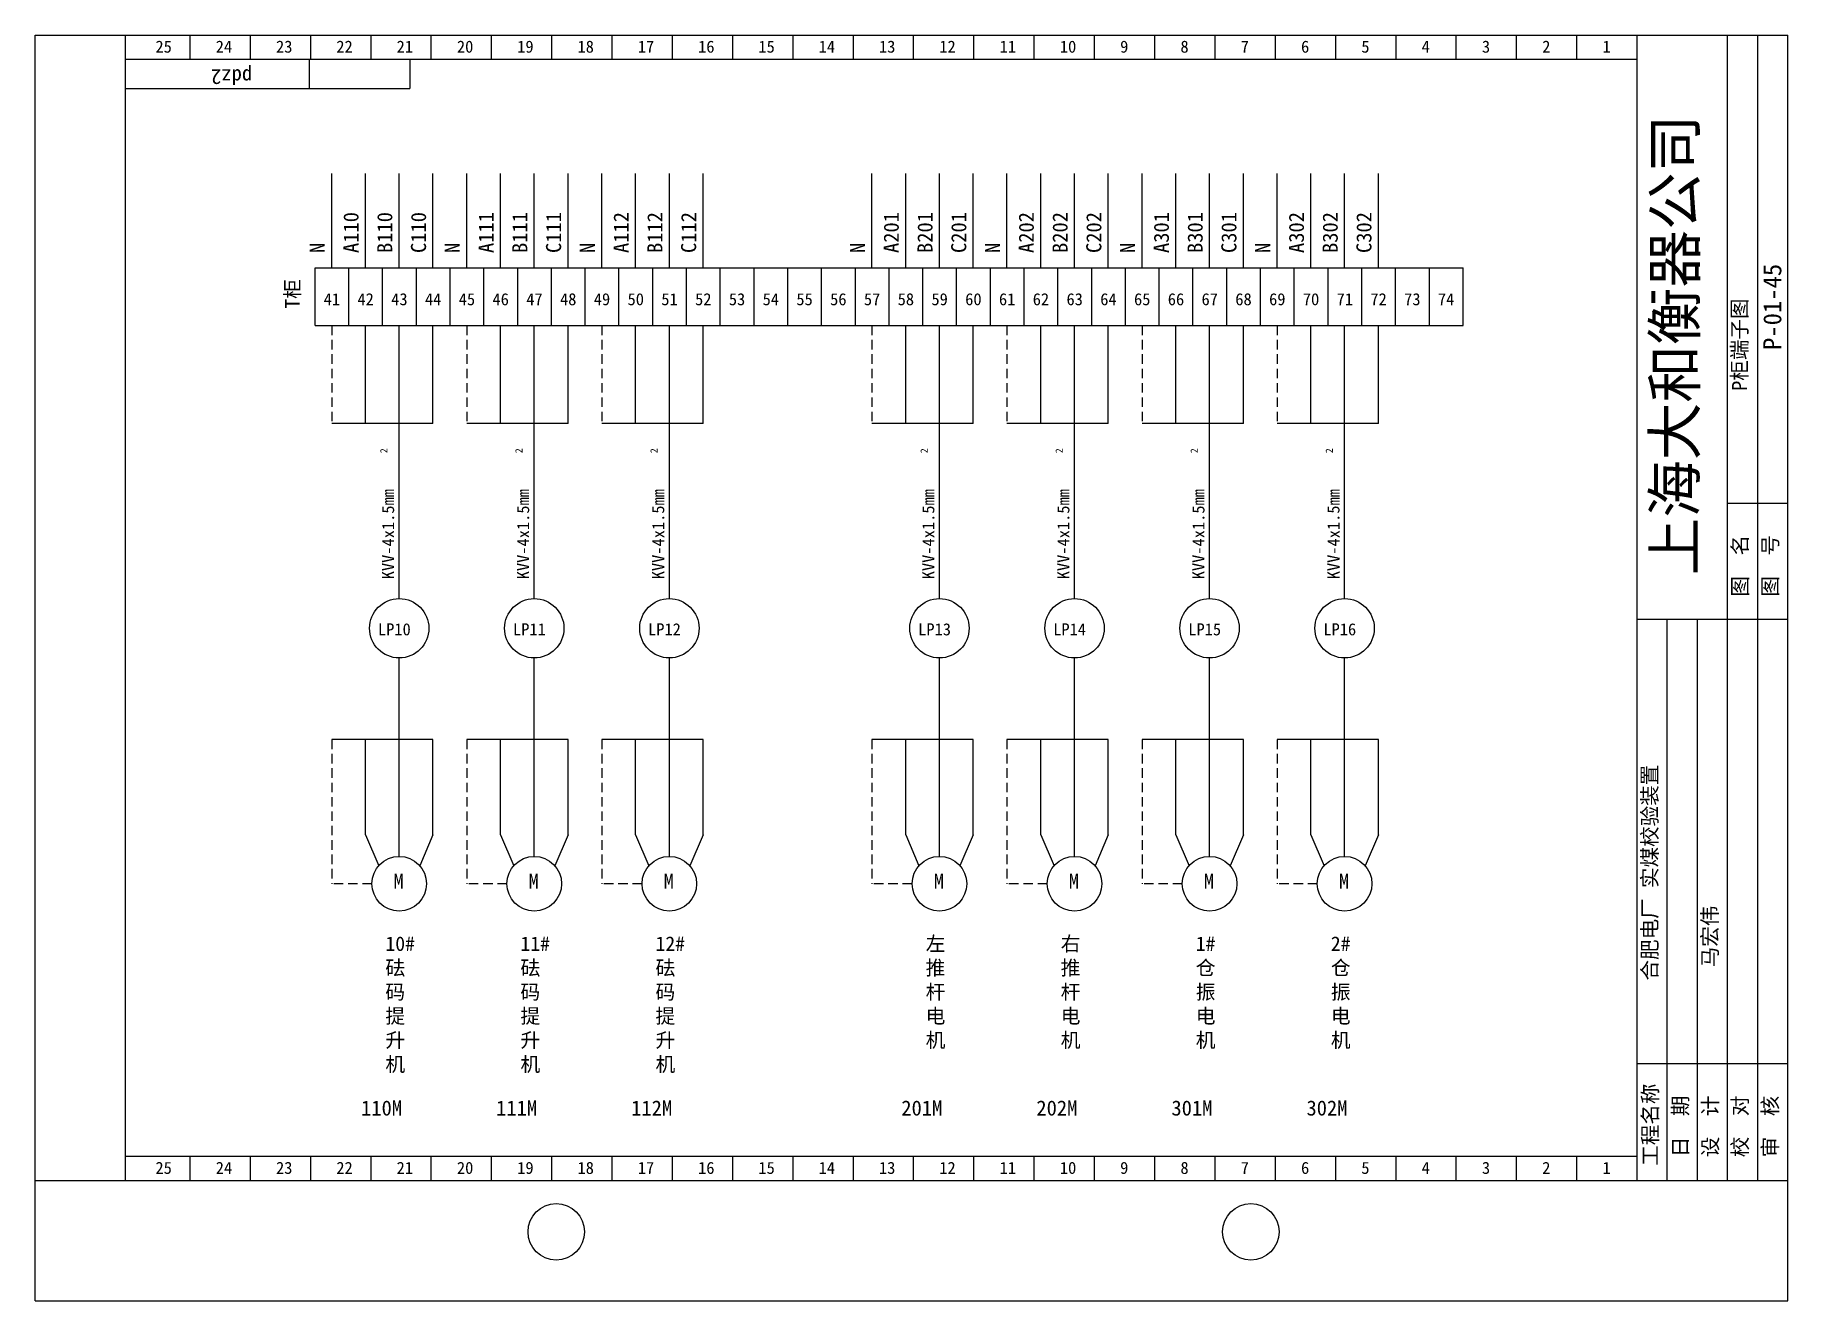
# Model space of a CAD drawing. Extents: x 435 to 726, y -17 to 193.
import ezdxf

# ---------------------------------------------------------------- set-up
doc = ezdxf.new("R2010")
doc.units = 0
doc.header["$LTSCALE"] = 0.5
doc.linetypes.add('DASHED2', pattern=[9.525, 6.35, -3.175])
doc.layers.get('0').update_dxf_attribs({"linetype": 'CONTINUOUS'})

# ---------------------------------------------------------------- blocks, each defined once
blk = doc.blocks.new('A$C1AB2001F')
at = {"insert": (0.75, 4), "char_height": 2.5, "width": 44.7874, "attachment_point": 1}
blk.add_mtext('\\f宋体|b0|i0|c134|p2;合肥电厂 实煤校验装置', dxfattribs=at)
blk = doc.blocks.new('A$C66194C3C')
at = {"ltscale": 0.5, "rotation": 90}
blk.add_blockref('A$C1AB2001F', (4.21, -0.69), dxfattribs=at)
blk = doc.blocks.new('A$C4F945FFC')
at = {"char_height": 2.5, "width": 20.5327, "attachment_point": 1, "rotation": 90}
for s, insert in [('\\f宋体|b0|i0|c134|p2;P柜端子图', (5.14, 95.67)), ('\\f宋体|b0|i0|c134|p2;马宏伟', (0.21, 0.06))]:
    blk.add_mtext(s, dxfattribs=dict(at, insert=insert))

msp = doc.modelspace()

# ---------------------------------------------------------------- linework, layer by layer
for p, q in [((434.94, -16.51), (434.94, 193.49)), ((434.94, 193.49), (725.66, 193.49)), ((449.94, 3.49), (449.94, 193.49)), ((449.94, 193.49), (700.66, 193.49)), ((460.66, 189.49), (460.66, 193.49)), ((470.66, 189.49), (470.66, 193.49)), ((480.66, 189.49), (480.66, 193.49)), ((490.66, 189.49), (490.66, 193.49)), ((500.66, 189.49), (500.66, 193.49)), ((510.66, 189.49), (510.66, 193.49)), ((520.66, 189.49), (520.66, 193.49)), ((530.66, 189.49), (530.66, 193.49)), ((540.66, 189.49), (540.66, 193.49)), ((550.66, 189.49), (550.66, 193.49)), ((560.66, 189.49), (560.66, 193.49)), ((570.66, 189.49), (570.66, 193.49)), ((580.66, 189.49), (580.66, 193.49)), ((590.66, 189.49), (590.66, 193.49)), ((600.66, 189.49), (600.66, 193.49)), ((610.66, 189.49), (610.66, 193.49)), ((620.66, 189.49), (620.66, 193.49)), ((630.66, 189.49), (630.66, 193.49)), ((640.66, 189.49), (640.66, 193.49)), ((650.66, 189.49), (650.66, 193.49)), ((660.66, 189.49), (660.66, 193.49)), ((670.66, 189.49), (670.66, 193.49)), ((680.66, 189.49), (680.66, 193.49)), ((690.66, 189.49), (690.66, 193.49)), ((700.66, 3.49), (700.66, 193.49)), ((715.66, 3.49), (715.66, 193.49)), ((720.66, 3.49), (720.66, 193.49)), ((725.66, -16.51), (725.66, 193.49)), ((449.94, 189.49), (700.66, 189.49)), ((480.4, 189.49), (480.4, 184.61)), ((497.08, 189.49), (497.08, 184.61)), ((449.94, 184.61), (497.08, 184.61)), ((715.66, 115.85), (725.66, 115.85)), ((700.66, 96.6), (725.66, 96.6)), ((705.66, 3.49), (705.66, 96.6)), ((710.66, 3.49), (710.66, 96.6)), ((700.66, 22.87), (725.66, 22.87)), ((449.94, 7.49), (700.66, 7.49)), ((460.66, 3.49), (460.66, 7.49)), ((470.66, 3.49), (470.66, 7.49)), ((480.66, 3.49), (480.66, 7.49)), ((490.66, 3.49), (490.66, 7.49)), ((500.66, 3.49), (500.66, 7.49)), ((510.66, 3.49), (510.66, 7.49)), ((520.66, 3.49), (520.66, 7.49)), ((530.66, 3.49), (530.66, 7.49)), ((540.66, 3.49), (540.66, 7.49)), ((550.66, 3.49), (550.66, 7.49)), ((560.66, 3.49), (560.66, 7.49)), ((570.66, 3.49), (570.66, 7.49)), ((580.66, 3.49), (580.66, 7.49)), ((590.66, 3.49), (590.66, 7.49)), ((600.66, 3.49), (600.66, 7.49)), ((610.66, 3.49), (610.66, 7.49)), ((620.66, 3.49), (620.66, 7.49)), ((630.66, 3.49), (630.66, 7.49)), ((640.66, 3.49), (640.66, 7.49)), ((650.66, 3.49), (650.66, 7.49)), ((660.66, 3.49), (660.66, 7.49)), ((670.66, 3.49), (670.66, 7.49)), ((680.66, 3.49), (680.66, 7.49)), ((690.66, 3.49), (690.66, 7.49)), ((434.94, 3.49), (725.66, 3.49)), ((434.94, -16.51), (725.66, -16.51))]:
    msp.add_line(p, q)
at = {"ltscale": 0.5}
for p, q in [((484.14, 154.95), (484.14, 170.53)), ((489.74, 154.95), (489.74, 170.53)), ((495.34, 154.95), (495.34, 170.53)), ((500.94, 154.95), (500.94, 170.53)), ((506.54, 154.95), (506.54, 170.53)), ((512.14, 154.95), (512.14, 170.53)), ((517.74, 154.95), (517.74, 170.53)), ((523.34, 154.95), (523.34, 170.53)), ((528.94, 154.95), (528.94, 170.53)), ((534.54, 154.95), (534.54, 170.53)), ((540.14, 154.95), (540.14, 170.53)), ((545.74, 154.95), (545.74, 170.53)), ((573.74, 154.95), (573.74, 170.53)), ((579.34, 154.95), (579.34, 170.53)), ((584.94, 154.95), (584.94, 170.53)), ((590.54, 154.95), (590.54, 170.53)), ((596.14, 154.95), (596.14, 170.53)), ((601.74, 154.95), (601.74, 170.53)), ((607.34, 154.95), (607.34, 170.53)), ((612.94, 154.95), (612.94, 170.53)), ((618.54, 154.95), (618.54, 170.53)), ((624.14, 154.95), (624.14, 170.53)), ((629.74, 154.95), (629.74, 170.53)), ((635.34, 154.95), (635.34, 170.53)), ((640.94, 154.95), (640.94, 170.53)), ((646.54, 154.95), (646.54, 170.53)), ((652.14, 154.95), (652.14, 170.53)), ((657.74, 154.95), (657.74, 170.53)), ((481.39, 154.88), (643.79, 154.88)), ((481.39, 145.29), (481.39, 154.88)), ((486.99, 154.88), (671.79, 154.88)), ((486.99, 145.29), (486.99, 154.88)), ((492.59, 145.29), (492.59, 154.88)), ((498.19, 145.29), (498.19, 154.88)), ((503.79, 145.29), (503.79, 154.88)), ((509.39, 145.29), (509.39, 154.88)), ((514.99, 145.29), (514.99, 154.88)), ((520.59, 145.29), (520.59, 154.88)), ((526.19, 145.29), (526.19, 154.88)), ((531.79, 145.29), (531.79, 154.88)), ((537.39, 145.29), (537.39, 154.88)), ((542.99, 145.29), (542.99, 154.88)), ((548.59, 145.29), (548.59, 154.88)), ((554.19, 145.29), (554.19, 154.88)), ((559.79, 145.29), (559.79, 154.88)), ((565.39, 145.29), (565.39, 154.88)), ((570.99, 145.29), (570.99, 154.88)), ((576.59, 145.29), (576.59, 154.88)), ((582.19, 145.29), (582.19, 154.88)), ((587.79, 145.29), (587.79, 154.88)), ((593.39, 145.29), (593.39, 154.88)), ((598.99, 145.29), (598.99, 154.88)), ((604.59, 145.29), (604.59, 154.88)), ((610.19, 145.29), (610.19, 154.88)), ((615.79, 145.29), (615.79, 154.88)), ((621.39, 145.29), (621.39, 154.88)), ((626.99, 145.29), (626.99, 154.88)), ((632.59, 145.29), (632.59, 154.88)), ((638.19, 145.29), (638.19, 154.88)), ((643.79, 145.29), (643.79, 154.88)), ((649.39, 145.29), (649.39, 154.88)), ((654.99, 145.29), (654.99, 154.88)), ((660.59, 145.29), (660.59, 154.88)), ((666.19, 145.29), (666.19, 154.88)), ((671.79, 145.29), (671.79, 154.88)), ((481.39, 145.29), (643.79, 145.29)), ((486.99, 145.29), (671.79, 145.29)), ((489.74, 129.05), (489.74, 145.29)), ((495.34, 129.05), (495.34, 145.29)), ((500.94, 129.05), (500.94, 145.29)), ((500.94, 129.05), (500.94, 145.29)), ((512.14, 129.05), (512.14, 145.29)), ((517.74, 129.05), (517.74, 145.29)), ((523.34, 129.05), (523.34, 145.29)), ((523.34, 129.05), (523.34, 145.29)), ((534.54, 129.05), (534.54, 145.29)), ((540.14, 129.05), (540.14, 145.29)), ((545.74, 129.05), (545.74, 145.29)), ((545.74, 129.05), (545.74, 145.29)), ((545.74, 129.05), (545.74, 145.29)), ((579.34, 129.05), (579.34, 145.29)), ((584.94, 129.05), (584.94, 145.29)), ((590.54, 129.05), (590.54, 145.29)), ((590.54, 129.05), (590.54, 145.29)), ((601.74, 129.05), (601.74, 145.29)), ((607.34, 129.05), (607.34, 145.29)), ((612.94, 129.05), (612.94, 145.29)), ((612.94, 129.05), (612.94, 145.29)), ((624.14, 129.05), (624.14, 145.29)), ((629.74, 129.05), (629.74, 145.29)), ((635.34, 129.05), (635.34, 145.29)), ((635.34, 129.05), (635.34, 145.29)), ((646.54, 129.05), (646.54, 145.29)), ((652.14, 129.05), (652.14, 145.29)), ((657.74, 129.05), (657.74, 145.29)), ((657.74, 129.05), (657.74, 145.29)), ((500.94, 129.05), (484.14, 129.05)), ((495.34, 100.01), (495.34, 129.05)), ((523.34, 129.05), (506.54, 129.05)), ((517.74, 100.01), (517.74, 129.05)), ((545.74, 129.05), (528.94, 129.05)), ((540.14, 100.01), (540.14, 129.05)), ((590.54, 129.05), (573.74, 129.05)), ((584.94, 100.01), (584.94, 129.05)), ((612.94, 129.05), (596.14, 129.05)), ((607.34, 100.01), (607.34, 129.05)), ((635.34, 129.05), (618.54, 129.05)), ((629.74, 100.01), (629.74, 129.05)), ((657.74, 129.05), (640.94, 129.05)), ((652.14, 100.01), (652.14, 129.05)), ((495.34, 73.86), (495.34, 90.16)), ((517.74, 73.86), (517.74, 90.16)), ((540.14, 73.86), (540.14, 90.16)), ((584.94, 57.24), (584.94, 90.16)), ((607.34, 57.24), (607.34, 90.16)), ((629.74, 57.24), (629.74, 90.16)), ((652.14, 57.24), (652.14, 90.16)), ((500.94, 76.61), (484.14, 76.61)), ((489.74, 60.8), (489.74, 76.61)), ((489.74, 63.74), (489.74, 76.61)), ((495.34, 57.24), (495.34, 76.61)), ((500.94, 60.8), (500.94, 76.61)), ((523.34, 76.61), (506.54, 76.61)), ((523.34, 76.61), (506.54, 76.61)), ((512.14, 60.8), (512.14, 76.61)), ((512.14, 63.74), (512.14, 76.61)), ((512.14, 60.8), (512.14, 76.61)), ((512.14, 63.74), (512.14, 76.61)), ((517.74, 57.24), (517.74, 76.61)), ((523.34, 60.8), (523.34, 76.61)), ((523.34, 60.8), (523.34, 76.61)), ((545.74, 76.61), (528.94, 76.61)), ((545.74, 76.61), (528.94, 76.61)), ((534.54, 60.8), (534.54, 76.61)), ((534.54, 63.74), (534.54, 76.61)), ((534.54, 60.8), (534.54, 76.61)), ((534.54, 63.74), (534.54, 76.61)), ((540.14, 57.24), (540.14, 76.61)), ((545.74, 60.8), (545.74, 76.61)), ((545.74, 60.8), (545.74, 76.61)), ((590.54, 76.61), (573.74, 76.61)), ((579.34, 60.8), (579.34, 76.61)), ((579.34, 63.74), (579.34, 76.61)), ((590.54, 60.8), (590.54, 76.61)), ((612.94, 76.61), (596.14, 76.61)), ((601.74, 60.8), (601.74, 76.61)), ((601.74, 63.74), (601.74, 76.61)), ((612.94, 60.8), (612.94, 76.61)), ((635.34, 76.61), (618.54, 76.61)), ((624.14, 60.8), (624.14, 76.61)), ((624.14, 63.74), (624.14, 76.61)), ((635.34, 60.8), (635.34, 76.61)), ((657.74, 76.61), (640.94, 76.61)), ((646.54, 60.8), (646.54, 76.61)), ((646.54, 63.74), (646.54, 76.61)), ((657.74, 60.8), (657.74, 76.61))]:
    msp.add_line(p, q, dxfattribs=at)
at = {"linetype": 'DASHED2', "ltscale": 0.5}
for p, q in [((523.34, 154.95), (523.34, 154.88)), ((484.14, 145.29), (484.14, 129.05)), ((506.54, 145.29), (506.54, 129.05)), ((528.94, 145.29), (528.94, 129.05)), ((573.74, 145.29), (573.74, 129.05)), ((596.14, 145.29), (596.14, 129.05)), ((618.54, 145.29), (618.54, 129.05)), ((640.94, 145.29), (640.94, 129.05)), ((484.14, 76.61), (484.14, 52.71)), ((506.54, 76.61), (506.54, 52.71)), ((506.54, 76.61), (506.54, 52.71)), ((528.94, 76.61), (528.94, 52.71)), ((528.94, 76.61), (528.94, 52.71)), ((573.74, 76.61), (573.74, 52.71)), ((596.14, 76.61), (596.14, 52.71)), ((618.54, 76.61), (618.54, 52.71)), ((640.94, 76.61), (640.94, 52.71)), ((490.82, 52.71), (484.14, 52.71)), ((513.22, 52.71), (506.54, 52.71)), ((513.22, 52.71), (506.54, 52.71)), ((535.62, 52.71), (528.94, 52.71)), ((535.62, 52.71), (528.94, 52.71)), ((580.42, 52.71), (573.74, 52.71)), ((602.82, 52.71), (596.14, 52.71)), ((625.22, 52.71), (618.54, 52.71)), ((647.62, 52.71), (640.94, 52.71))]:
    msp.add_line(p, q, dxfattribs=at)
at = {"linetype": 'CONTINUOUS', "ltscale": 0.5}
for p, q in [((489.74, 60.8), (491.94, 55.7)), ((500.94, 60.8), (498.74, 55.7)), ((512.14, 60.8), (514.34, 55.7)), ((512.14, 60.8), (514.34, 55.7)), ((523.34, 60.8), (521.14, 55.7)), ((523.34, 60.8), (521.14, 55.7)), ((534.54, 60.8), (536.74, 55.7)), ((534.54, 60.8), (536.74, 55.7)), ((545.74, 60.8), (543.54, 55.7)), ((545.74, 60.8), (543.54, 55.7)), ((579.34, 60.8), (581.54, 55.7)), ((590.54, 60.8), (588.34, 55.7)), ((601.74, 60.8), (603.94, 55.7)), ((612.94, 60.8), (610.74, 55.7)), ((624.14, 60.8), (626.34, 55.7)), ((635.34, 60.8), (633.14, 55.7)), ((646.54, 60.8), (648.74, 55.7)), ((657.74, 60.8), (655.54, 55.7))]:
    msp.add_line(p, q, dxfattribs=at)
at = {"ltscale": 0.5}
for centre in [(495.34, 95.08), (517.74, 95.08), (540.14, 95.08), (584.94, 95.08), (607.34, 95.08), (629.74, 95.08), (652.14, 95.08)]:
    msp.add_circle(centre, 4.92, dxfattribs=at)
at = {"linetype": 'CONTINUOUS', "ltscale": 0.5}
for centre in [(495.34, 52.71), (517.74, 52.71), (517.74, 52.71), (540.14, 52.71), (540.14, 52.71), (584.94, 52.71), (607.34, 52.71), (629.74, 52.71), (652.14, 52.71)]:
    msp.add_circle(centre, 4.53, dxfattribs=at)
for centre in [(521.39, -5.05), (636.58, -5.05)]:
    msp.add_circle(centre, 4.68)

# ---------------------------------------------------------------- block references
for name, p in [('A$C4F945FFC', (711.24, 38.78)), ('A$C66194C3C', (701.27, 36.59))]:
    msp.add_blockref(name, p, dxfattribs=at)

# ---------------------------------------------------------------- texts
at = {"attachment_point": 1}
for s, insert, char_height, width in [('25', (454.91, 192.57), 2, 13.8727), ('24', (464.91, 192.57), 2, 13.8727), ('23', (474.91, 192.57), 2, 13.8727), ('22', (484.91, 192.57), 2, 13.8727), ('21', (494.91, 192.57), 2, 13.8727), ('20', (504.91, 192.57), 2, 13.8727), ('19', (514.91, 192.57), 2, 13.8727), ('18', (524.91, 192.57), 2, 13.8727), ('17', (534.91, 192.57), 2, 13.8727), ('16', (544.91, 192.57), 2, 13.8727), ('15', (554.91, 192.57), 2, 13.8727), ('14', (564.91, 192.57), 2, 13.8727), ('13', (574.91, 192.57), 2, 13.8727), ('12', (584.91, 192.57), 2, 13.8727), ('11', (594.91, 192.57), 2, 13.8727), ('10', (604.91, 192.57), 2, 13.8727), ('9', (614.91, 192.57), 2, 13.8727), ('8', (624.91, 192.57), 2, 13.8727), ('7', (634.91, 192.57), 2, 13.8727), ('6', (644.91, 192.57), 2, 13.8727), ('5', (654.91, 192.57), 2, 13.8727), ('4', (664.91, 192.57), 2, 13.8727), ('3', (674.91, 192.57), 2, 13.8727), ('2', (684.91, 192.57), 2, 13.8727), ('1', (694.91, 192.57), 2, 13.8727), ('41', (482.81, 150.67), 2, 11.0982), ('42', (488.41, 150.67), 2, 11.0982), ('43', (494.01, 150.67), 2, 11.0982), ('44', (499.61, 150.67), 2, 11.0982), ('45', (505.21, 150.67), 2, 11.0982), ('46', (510.81, 150.67), 2, 11.0982), ('47', (516.41, 150.67), 2, 11.0982), ('48', (522.01, 150.67), 2, 11.0982), ('49', (527.61, 150.67), 2, 11.0982), ('50', (533.21, 150.67), 2, 11.0982), ('51', (538.81, 150.67), 2, 11.0982), ('52', (544.41, 150.67), 2, 11.0982), ('53', (550.01, 150.67), 2, 11.0982), ('54', (555.61, 150.67), 2, 11.0982), ('55', (561.21, 150.67), 2, 11.0982), ('56', (566.81, 150.67), 2, 11.0982), ('57', (572.41, 150.67), 2, 11.0982), ('58', (578.01, 150.67), 2, 11.0982), ('59', (583.61, 150.67), 2, 11.0982), ('60', (589.21, 150.67), 2, 11.0982), ('61', (594.81, 150.67), 2, 11.0982), ('62', (600.41, 150.67), 2, 11.0982), ('63', (606.01, 150.67), 2, 11.0982), ('64', (611.61, 150.67), 2, 11.0982), ('65', (617.21, 150.67), 2, 11.0982), ('66', (622.81, 150.67), 2, 11.0982), ('67', (628.41, 150.67), 2, 11.0982), ('68', (634.01, 150.67), 2, 11.0982), ('69', (639.61, 150.67), 2, 11.0982), ('70', (645.21, 150.67), 2, 11.0982), ('71', (650.81, 150.67), 2, 11.0982), ('72', (656.41, 150.67), 2, 11.0982), ('73', (662.01, 150.67), 2, 11.0982), ('74', (667.61, 150.67), 2, 11.0982), ('LP10', (491.81, 95.91), 2, 11.0982), ('LP11', (514.21, 95.91), 2, 11.0982), ('LP12', (536.61, 95.91), 2, 11.0982), ('LP13', (581.41, 95.91), 2, 11.0982), ('LP14', (603.81, 95.91), 2, 11.0982), ('LP15', (626.21, 95.91), 2, 11.0982), ('LP16', (648.61, 95.91), 2, 11.0982), ('\\f宋体|b0|i0|c134|p2;10#\\P砝码提升机', (493.05, 43.96), 2.4, 0.3583), ('\\f宋体|b0|i0|c134|p2;11#\\P砝码提升机', (515.45, 43.96), 2.4, 0.3583), ('\\f宋体|b0|i0|c134|p2;12#\\P砝码提升机', (537.85, 43.96), 2.4, 0.3583), ('\\f宋体|b0|i0|c134|p2;左推杆电机', (582.65, 43.96), 2.4, 0.3583), ('\\f宋体|b0|i0|c134|p2;右推杆电机', (605.05, 43.96), 2.4, 0.3583), ('\\f宋体|b0|i0|c134|p2;1#仓振电机', (627.45, 43.96), 2.4, 0.3583), ('\\f宋体|b0|i0|c134|p2;2#仓振电机', (649.85, 43.96), 2.4, 0.3583), ('25', (454.91, 6.57), 2, 13.8727), ('24', (464.91, 6.57), 2, 13.8727), ('23', (474.91, 6.57), 2, 13.8727), ('22', (484.91, 6.57), 2, 13.8727), ('21', (494.91, 6.57), 2, 13.8727), ('20', (504.91, 6.57), 2, 13.8727), ('19', (514.91, 6.57), 2, 13.8727), ('18', (524.91, 6.57), 2, 13.8727), ('17', (534.91, 6.57), 2, 13.8727), ('16', (544.91, 6.57), 2, 13.8727), ('15', (554.91, 6.57), 2, 13.8727), ('14', (564.91, 6.57), 2, 13.8727), ('13', (574.91, 6.57), 2, 13.8727), ('12', (584.91, 6.57), 2, 13.8727), ('11', (594.91, 6.57), 2, 13.8727), ('10', (604.91, 6.57), 2, 13.8727), ('9', (614.91, 6.57), 2, 13.8727), ('8', (624.91, 6.57), 2, 13.8727), ('7', (634.91, 6.57), 2, 13.8727), ('6', (644.91, 6.57), 2, 13.8727), ('5', (654.91, 6.57), 2, 13.8727), ('4', (664.91, 6.57), 2, 13.8727), ('3', (674.91, 6.57), 2, 13.8727), ('2', (684.91, 6.57), 2, 13.8727), ('1', (694.91, 6.57), 2, 13.8727)]:
    msp.add_mtext(s, dxfattribs=dict(at, insert=insert, char_height=char_height, width=width))
at = {"ltscale": 0.5, "insert": (470.95, 185.31), "char_height": 2.5, "width": 19.7563, "attachment_point": 1, "rotation": 180}
msp.add_mtext('pdz2', dxfattribs=at)
at = {"attachment_point": 1, "rotation": 90}
for s, insert, char_height, width in [('\\f宋体|b0|i0|c134|p2;上海大和衡器公司', (703.37, 103.86), 7, 127.4816), ('A110', (486.09, 157.33), 2.5, 13.8727), ('B110', (491.69, 157.33), 2.5, 13.8727), ('C110', (497.29, 157.33), 2.5, 13.8727), ('A111', (508.49, 157.33), 2.5, 13.8727), ('B111', (514.09, 157.33), 2.5, 13.8727), ('C111', (519.69, 157.33), 2.5, 13.8727), ('A112', (530.89, 157.33), 2.5, 13.8727), ('B112', (536.49, 157.33), 2.5, 13.8727), ('C112', (542.09, 157.33), 2.5, 13.8727), ('A201', (575.69, 157.33), 2.5, 13.8727), ('B201', (581.29, 157.33), 2.5, 13.8727), ('C201', (586.89, 157.33), 2.5, 13.8727), ('A202', (598.09, 157.33), 2.5, 13.8727), ('B202', (603.69, 157.33), 2.5, 13.8727), ('C202', (609.29, 157.33), 2.5, 13.8727), ('A301', (620.49, 157.33), 2.5, 13.8727), ('B301', (626.09, 157.33), 2.5, 13.8727), ('C301', (631.69, 157.33), 2.5, 13.8727), ('A302', (642.89, 157.33), 2.5, 13.8727), ('B302', (648.49, 157.33), 2.5, 13.8727), ('C302', (654.09, 157.33), 2.5, 13.8727), ('N', (480.49, 157.33), 2.5, 13.8727), ('N', (502.89, 157.33), 2.5, 13.8727), ('N', (525.29, 157.33), 2.5, 13.8727), ('N', (570.09, 157.33), 2.5, 13.8727), ('N', (592.49, 157.33), 2.5, 13.8727), ('N', (614.89, 157.33), 2.5, 13.8727), ('N', (637.29, 157.33), 2.5, 13.8727), ('P-01-45', (721.57, 141.25), 3, 13.8727), ('\\f宋体|b0|i0|c134|p2;T柜', (476.42, 148.11), 2.4, 5.7759), ('2', (492.19, 124.12), 1.2, 2.3617), ('2', (514.59, 124.12), 1.2, 2.3617), ('2', (536.99, 124.12), 1.2, 2.3617), ('2', (581.79, 124.12), 1.2, 2.3617), ('2', (604.19, 124.12), 1.2, 2.3617), ('2', (626.59, 124.12), 1.2, 2.3617), ('2', (648.99, 124.12), 1.2, 2.3617), ('KVV-4x1.5mm', (492.49, 103.21), 2, 24.3284), ('KVV-4x1.5mm', (514.89, 103.21), 2, 24.3284), ('KVV-4x1.5mm', (537.29, 103.21), 2, 24.3284), ('KVV-4x1.5mm', (582.09, 103.21), 2, 24.3284), ('KVV-4x1.5mm', (604.49, 103.21), 2, 24.3284), ('KVV-4x1.5mm', (626.89, 103.21), 2, 24.3284), ('KVV-4x1.5mm', (649.29, 103.21), 2, 24.3284), ('\\f宋体|b0|i0|c134|p2;图  名', (716.46, 100.34), 2.5, 20.5327), ('\\f宋体|b0|i0|c134|p2;图  号', (721.46, 100.34), 2.5, 20.5327), ('\\f宋体|b0|i0|c134|p2;工程名称', (701.56, 5.92), 2.5, 20.5327), ('\\f宋体|b0|i0|c134|p2;日  期', (706.56, 7.33), 2.5, 20.5327), ('\\f宋体|b0|i0|c134|p2;设  计', (711.53, 7.33), 2.5, 20.5327), ('\\f宋体|b0|i0|c134|p2;校  对', (716.46, 7.33), 2.5, 20.5327), ('\\f宋体|b0|i0|c134|p2;审  核', (721.46, 7.33), 2.5, 20.5327)]:
    msp.add_mtext(s, dxfattribs=dict(at, insert=insert, char_height=char_height, width=width))
at = {"linetype": 'DASHED2', "ltscale": 0.5, "char_height": 2.5, "width": 5.8991, "attachment_point": 1}
for s, insert in [('M', (494.39, 54.37)), ('M', (516.79, 54.37)), ('M', (516.79, 54.37)), ('M', (539.19, 54.37)), ('M', (539.19, 54.37)), ('M', (583.99, 54.37)), ('M', (606.39, 54.37)), ('M', (628.79, 54.37)), ('M', (651.19, 54.37)), ('110M', (489.01, 16.75)), ('111M', (511.41, 16.75)), ('112M', (533.81, 16.75)), ('201M', (578.61, 16.75)), ('202M', (601.01, 16.75)), ('301M', (623.41, 16.75)), ('302M', (645.81, 16.75))]:
    msp.add_mtext(s, dxfattribs=dict(at, insert=insert))

doc.saveas('drawing.dxf')
